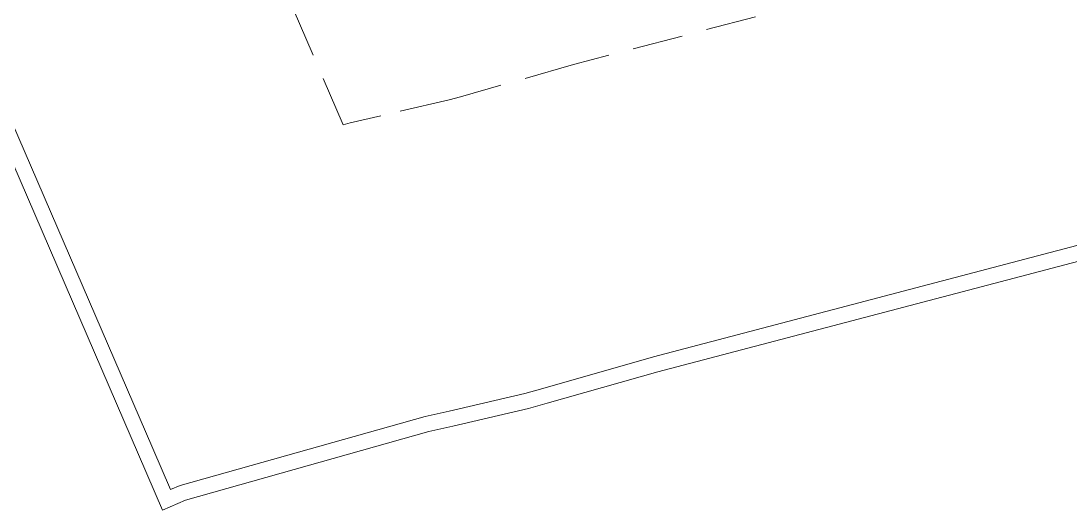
# Model space of a CAD drawing. Header units: inches. Extents: x 27644242 to 29005101, y -955243 to 216979.
# Drawn here: x 28705082 to 28720668, y -209688 to -202428 of the extents above; entities that cross this region are included whole.
import ezdxf

# ---------------------------------------------------------------- set-up
doc = ezdxf.new("R2010")
doc.units = ezdxf.units.IN
doc.header["$MEASUREMENT"] = 0
doc.linetypes.add('01-Xref Col Podium Lvl-1$0$HIDDEN', pattern=[0.375, 0.25, -0.125])
doc.layers.add('RVA Site Boundary', color=17, linetype='Continuous', lineweight=15)

msp = doc.modelspace()

# ---------------------------------------------------------------- linework, layer by layer
at = {"layer": 'RVA Site Boundary', "ltscale": 500}
msp.add_lwpolyline([(28749606.4, -201316.4), (28742304.8, -201733.2), (28734332.8, -202458.9), (28734049.9, -202518.9), (28733451.4, -202660.8), (28714532.9, -207638), (28712893.1, -208103.6), (28712617.9, -208181.1), (28711492, -208443.1), (28711137.2, -208524.7), (28707523.8, -209540.3), (28707182.4, -209688.1), (28706827.5, -208866.2), (28701891.2, -197433.6), (28694440.8, -180338.6), (28690189.5, -170728.8), (28698006.8, -170626.2), (28714624.7, -170461.5), (28721195.2, -170520.7), (28728662, -170498.6), (28742984.3, -170503.9), (28767244.1, -170522.9)], dxfattribs=at)
msp.add_lwpolyline([(28749606.4, -201316.4), (28742304.8, -201733.2), (28734332.8, -202458.9), (28734049.9, -202518.9), (28733451.4, -202660.8), (28714532.9, -207638), (28712893.1, -208103.6), (28712617.9, -208181.1), (28711492, -208443.1), (28711137.2, -208524.7), (28707523.8, -209540.3), (28707182.4, -209688.1), (28706827.5, -208866.2), (28701891.2, -197433.6), (28694440.8, -180338.6), (28690189.5, -170728.8), (28698006.8, -170626.2), (28714624.7, -170461.5), (28721195.2, -170520.7), (28728662, -170498.6), (28742984.3, -170503.9), (28767244.1, -170522.9)], dxfattribs=at)
at = {"layer": 'RVA Site Boundary', "color": 5, "ltscale": 500}
for points in [[(28749606.4, -201316.4), (28742304.8, -201733.2), (28734332.8, -202458.9), (28734049.9, -202518.9), (28733451.4, -202660.8), (28714532.9, -207638), (28712893.1, -208103.6), (28712617.9, -208181.1), (28711492, -208443.1), (28711137.2, -208524.7), (28707523.8, -209540.3), (28707182.4, -209688.1), (28706827.5, -208866.2), (28701891.2, -197433.6), (28694440.8, -180338.6), (28690189.5, -170728.8), (28698006.8, -170626.2), (28714624.7, -170461.5), (28721195.2, -170520.7), (28728662, -170498.6), (28742984.3, -170503.9), (28767244.1, -170522.9)], [(28749589.4, -201086.9), (28742287.8, -201503.8), (28734298.4, -202231.1), (28733999.5, -202294.5), (28733395.6, -202437.7), (28714472.3, -207416.2), (28712830.5, -207882.3), (28712560.7, -207958.3), (28711440.1, -208219), (28711080.2, -208301.8), (28707446.6, -209323.1), (28707302.3, -209385.6), (28707038.7, -208775), (28702102.2, -197342), (28694651.4, -180246.1), (28690540.8, -170954.3), (28698009.5, -170856.2), (28714624.8, -170691.5), (28721194.5, -170750.7), (28728662.3, -170728.6), (28742984.1, -170733.9), (28767243.5, -170752.9)]]:
    msp.add_lwpolyline(points, dxfattribs=at)
at = {"layer": 'RVA Site Boundary', "linetype": '01-Xref Col Podium Lvl-1$0$HIDDEN', "ltscale": 3000}
msp.add_lwpolyline([(28749256.9, -196598.6), (28741955.5, -197015.5), (28733624.9, -197773.8), (28733013.3, -197903.6), (28732304, -198071.7), (28713285.1, -203075.3), (28711605.9, -203552.1), (28711440.2, -203598.8), (28710425.7, -203834.8), (28709966.3, -203940.6), (28709865.1, -203969), (28706230.5, -195551.2), (28698771.7, -178436.9), (28697412.5, -175364.4), (28698061.3, -175355.9), (28714626.9, -175191.7), (28721180.9, -175250.7), (28728668.1, -175228.7), (28742981.5, -175233.9), (28767232.3, -175252.9)], dxfattribs=at)

doc.saveas('drawing.dxf')
